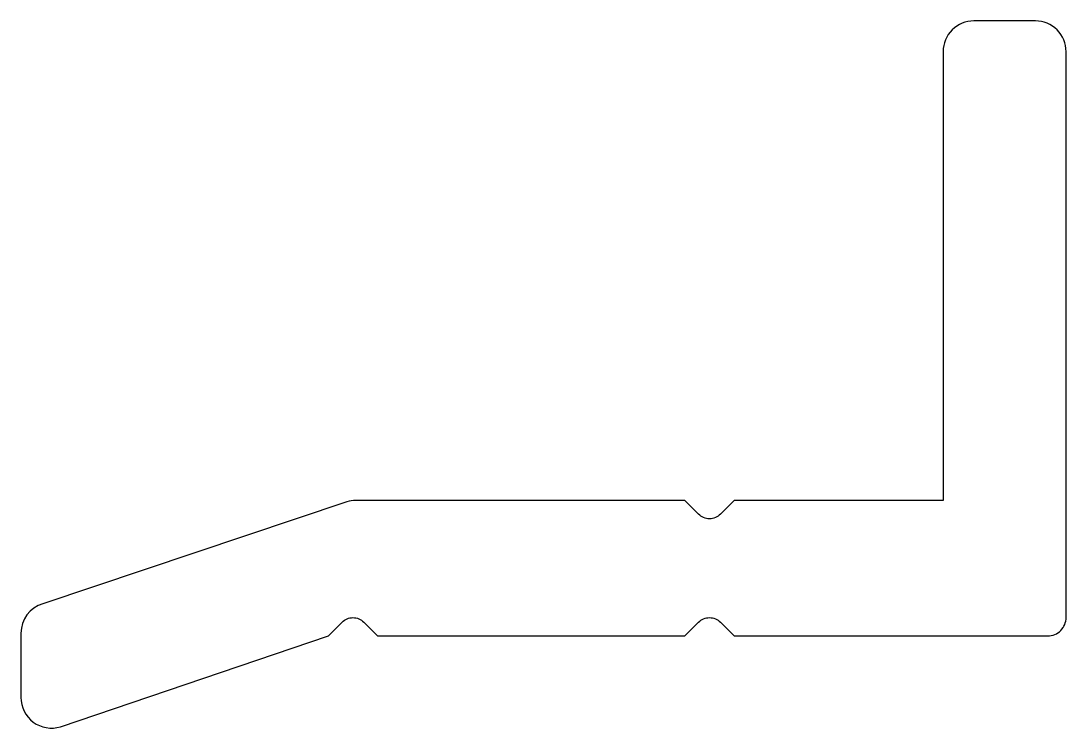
# Model space of a CAD drawing. Extents: x 179.1 to 196.1, y 234.7 to 246.2.
import ezdxf

# ---------------------------------------------------------------- set-up
doc = ezdxf.new("R2010")
doc.units = 0
doc.layers.get('0').update_dxf_attribs({"linetype": 'CONTINUOUS'})

msp = doc.modelspace()

# ---------------------------------------------------------------- linework, layer by layer
msp.add_lwpolyline([(179.143, 235.243, 0.502397), (179.786, 234.764), (184.143, 236.243), (184.366, 236.467, -0.414214), (184.719, 236.467), (184.943, 236.243), (189.943, 236.243), (190.166, 236.467, -0.414214), (190.519, 236.467), (190.743, 236.243), (195.843, 236.243, 0.414214), (196.143, 236.543), (196.143, 245.743, 0.414214), (195.643, 246.243), (194.643, 246.243, 0.414214), (194.143, 245.743), (194.143, 238.443), (190.743, 238.443), (190.519, 238.22, -0.414214), (190.166, 238.22), (189.943, 238.443), (184.589, 238.443, 0.072993), (184.445, 238.422), (179.499, 236.766, 0.331206), (179.143, 236.287)], format="xyb", close=True)

doc.saveas('drawing.dxf')
